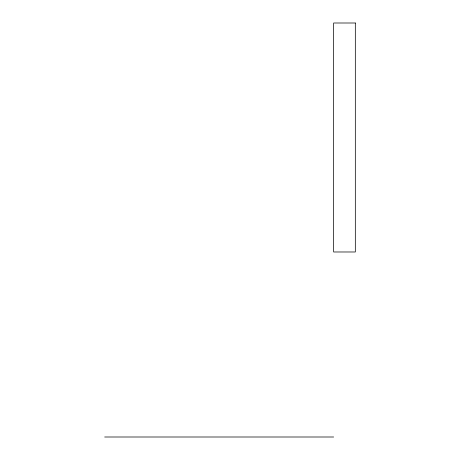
<?xml version="1.0" encoding="UTF-8"?>
<svg xmlns="http://www.w3.org/2000/svg" width="460" height="460" viewBox="0 0 460 460"><rect width="100%" height="100%" fill="white"/><g stroke="black" fill="none" stroke-linecap="round" stroke-linejoin="round"><path stroke-width="0.69" d="M104.673 437L333.655 437M355.327 23L333.655 23L333.655 251.982L355.327 251.982L355.327 23"/></g></svg>
